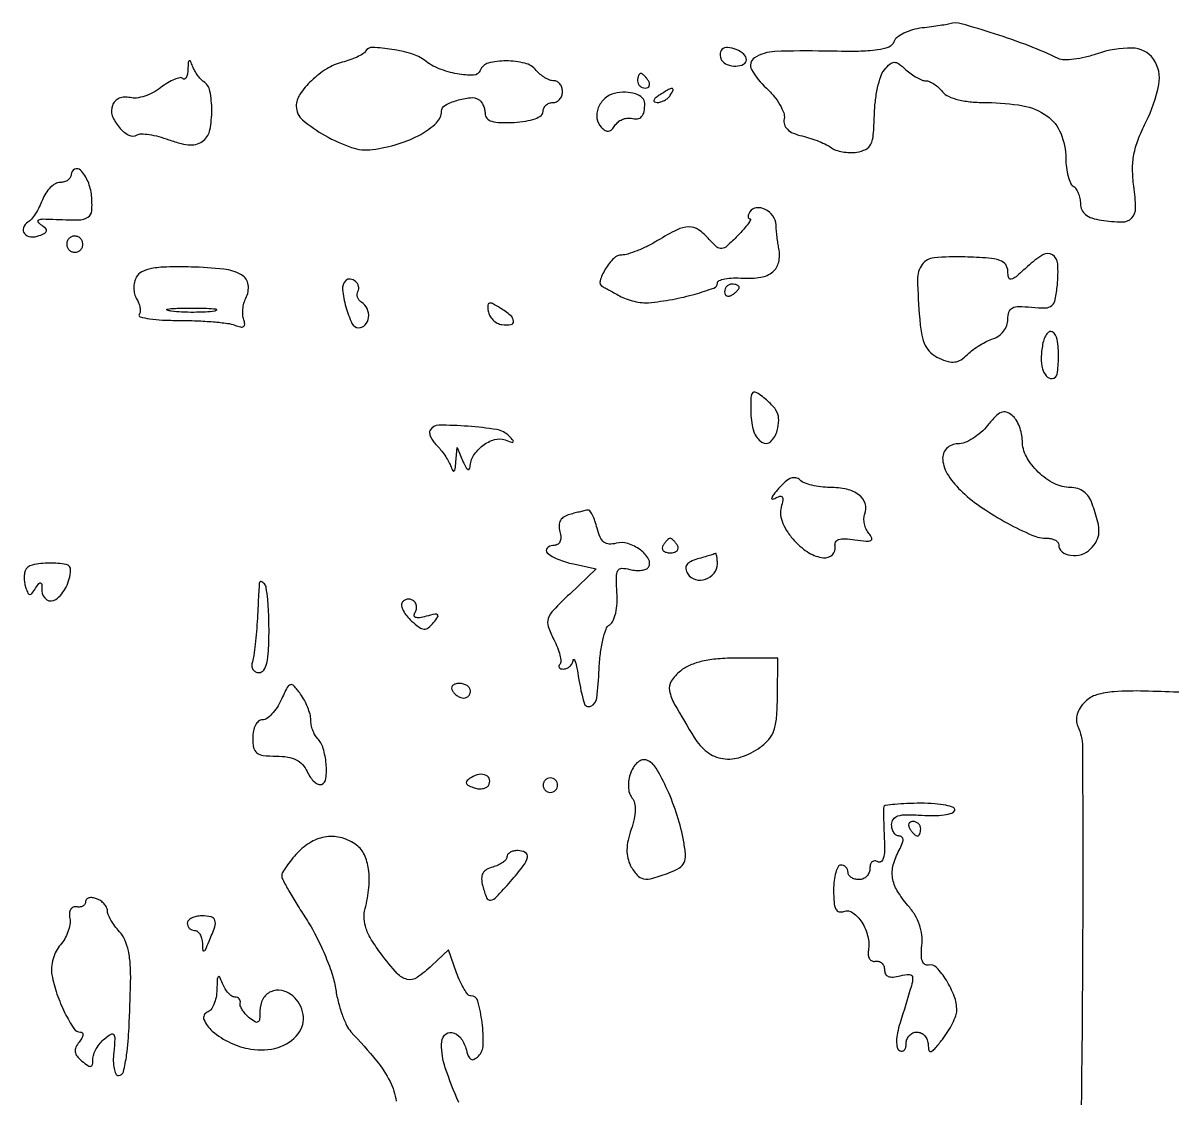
# Model space of a CAD drawing. Extents: x 0 to 5034, y 0 to 2560.
# Drawn here: x 3232.4 to 3390.6, y 1541.9 to 1690 of the extents above; entities that cross this region are included whole.
import ezdxf

# ---------------------------------------------------------------- set-up
doc = ezdxf.new("R2010")
doc.units = 0

msp = doc.modelspace()

# ---------------------------------------------------------------- linework, layer by layer
for points in [[(3356.192661, 1689.272328, 0.038801), (3354.885165, 1689.007032, 0.043927), (3353.68997, 1688.54957, 0.048905), (3352.76591, 1687.981651, 0.139794), (3352.317208, 1687.384247, -0.208212), (3351.596549, 1686.651332, -0.06211), (3350.046052, 1686.240177, -0.032191), (3347.41267, 1686.053451, -0.006665), (3342.766155, 1686.085517, 0.014433), (3335.915607, 1686.026374, 0.133333), (3333.109317, 1685.150286, 0.399713), (3332.711008, 1683.540614, 0.07835), (3334.758655, 1680.978871, -0.036182), (3335.79099, 1679.889172, -0.040569), (3336.612543, 1678.700962, -0.044541), (3337.128915, 1677.589239, -0.134823), (3337.193182, 1676.764599, 0.12006), (3337.231748, 1675.973674, 0.131537), (3337.632085, 1675.319637, 0.093317), (3338.438344, 1674.798451, 0.038269), (3339.683556, 1674.397841, -0.019281), (3340.849484, 1674.070992, -0.017586), (3342.023689, 1673.646305, -0.01791), (3343.045645, 1673.192345, -0.053079), (3343.694958, 1672.785349, 0.084805), (3344.317027, 1672.448128, 0.038621), (3345.216003, 1672.218254, 0.036798), (3346.22471, 1672.117478, 0.041733), (3347.194958, 1672.173236, 0.079561), (3348.428549, 1672.554304, 0.168188), (3349.12316, 1673.257663, 0.091569), (3349.473416, 1674.557273, 0.014164), (3349.613484, 1677.233045, -0.023705), (3349.751115, 1679.158109, -0.024937), (3350.069602, 1681.028774, -0.025598), (3350.505199, 1682.604631, -0.093232), (3351.006866, 1683.508273, -0.034669), (3351.788444, 1684.327254, -0.185519), (3352.353184, 1684.547977, -0.161814), (3352.96658, 1684.348015, -0.024902), (3353.972123, 1683.525228, 0.027935), (3354.694407, 1682.941494, 0.02876), (3355.470497, 1682.448036, 0.030016), (3356.189511, 1682.101751, 0.097511), (3356.706296, 1682, -0.105261), (3357.195981, 1681.895756, -0.039936), (3357.812708, 1681.559375, -0.037348), (3358.446194, 1681.073969, -0.037416), (3359, 1680.5, 0.113258), (3359.837707, 1679.859836, 0.046836), (3361.193639, 1679.3903, 0.037865), (3362.97374, 1679.095602, 0.022096), (3365.136014, 1679, -0.04429), (3370.066662, 1678.562382, -0.110357), (3373.385814, 1677.171295, -0.142377), (3375.296113, 1674.766244, -0.096194), (3375.984687, 1671.309017, 0.028893), (3376.064059, 1670.042131, 0.035054), (3376.289252, 1668.873838, 0.037666), (3376.612852, 1667.946649, 0.152703), (3377, 1667.5, -0.106518), (3377.383367, 1667.131366, -0.051191), (3377.70625, 1666.52669, -0.047487), (3377.925879, 1665.79937, -0.049631), (3378, 1665.054482, 0.108681), (3378.18294, 1664.222783, 0.117792), (3378.695537, 1663.572477, 0.089725), (3379.573485, 1663.104421, 0.041298), (3380.840019, 1662.810172, 0.031341), (3383.745579, 1662.56826, 0.208515), (3385.05868, 1663.109145, 0.200182), (3385.586993, 1664.456129, 0.028722), (3385.349022, 1667.470261, -0.031795), (3385.178732, 1669.810155, -0.048759), (3385.357953, 1671.833178, -0.045561), (3385.939384, 1673.879328, -0.023821), (3387.009674, 1676.30492, 0.066114), (3388.786548, 1681.473098, 0.207634), (3388.036964, 1684.984138, 0.240673), (3385.107798, 1686.504069, 0.084722), (3380.295587, 1685.713882, -0.024909), (3378.688389, 1685.24827, -0.027942), (3377.103113, 1684.96584, -0.028864), (3375.743667, 1684.880452, -0.115547), (3374.936344, 1685.065277, 0.022382), (3370.946498, 1686.801162, 0.014139), (3366.154953, 1688.481786, 0.00878), (3361.579485, 1689.854664, 0.144382), (3360, 1689.834386, -0.0359), (3359.662127, 1689.756041, -0.002379), (3358.675344, 1689.605567, -0.003429), (3357.495908, 1689.43971, -0.002557)], [(3279.548222, 1686.078025, -0.117089), (3279.173053, 1685.703824, -0.026883), (3278.381203, 1685.274069, -0.02636), (3277.391201, 1684.866224, -0.023046), (3276.318698, 1684.543852, 0.078072), (3274.19328, 1683.640896, 0.051407), (3272.090862, 1682.008245, 0.052914), (3270.499271, 1680.126528, 0.150198), (3270, 1678.501978, 0.221539), (3270.880197, 1676.612923, 0.045417), (3273.981564, 1674.454748, 0.046722), (3277.616422, 1672.814896, 0.116375), (3280.5, 1672.529292, 0.041246), (3284.056686, 1673.307587, 0.052452), (3287.146101, 1674.623552, 0.062911), (3289.313077, 1676.213996, 0.205833), (3290, 1677.81194, -0.275604), (3290.474796, 1678.607884, -0.049676), (3292.133556, 1679.301029, -0.049803), (3293.980319, 1679.669663, -0.164221), (3295.173541, 1679.392745, -0.101499), (3295.490236, 1679.094217, -0.051998), (3295.757228, 1678.615451, -0.048631), (3295.938713, 1678.04422, -0.052658), (3296, 1677.463902, 0.191161), (3296.251059, 1676.831229, 0.132143), (3296.91424, 1676.422339, 0.067812), (3298.104866, 1676.237123, 0.018925), (3299.994819, 1676.272919, 0.025288), (3301.627014, 1676.448809, 0.048995), (3302.895384, 1676.78056, 0.068737), (3303.72566, 1677.224483, 0.239), (3303.994819, 1677.75, -0.105707), (3304.09886, 1678.226944, -0.098863), (3304.390145, 1678.632812, -0.095807), (3304.823948, 1678.904897, -0.092551), (3305.333333, 1679, 0.111732), (3305.841974, 1679.115099, 0.100101), (3306.275, 1679.440625, 0.094518), (3306.565493, 1679.927262, 0.087646), (3306.666667, 1680.5, 0.079255), (3306.57527, 1681.072981, 0.090948), (3306.310968, 1681.559375, 0.100771), (3305.917596, 1681.884556, 0.123095), (3305.455778, 1682, -0.092065), (3304.90652, 1682.101999, -0.042713), (3304.25166, 1682.420432, -0.040379), (3303.601039, 1682.883626, -0.044698), (3303.057051, 1683.431258, 0.159302), (3301.488567, 1684.419263, 0.061475), (3298.905351, 1684.739604, 0.063279), (3296.450854, 1684.429174, 0.242649), (3295.336977, 1683.435766, -0.302003), (3294.418365, 1682.783004, -0.052324), (3292.182556, 1682.94727, -0.049904), (3289.66347, 1683.665152, -0.071648), (3287.653082, 1684.817277, 0.094507), (3285.923537, 1685.706717, 0.033067), (3283.183077, 1686.32077, 0.027609), (3280.509487, 1686.586631, 0.271686)], [(3328.624952, 1686.291619, 0.112362), (3328.447014, 1686.008818, 0.077846), (3328.378206, 1685.63587, 0.072274), (3328.425746, 1685.232189, 0.073142), (3328.586203, 1684.86052, 0.166742), (3329.350977, 1684.233457, 0.091719), (3330.556368, 1684.022312, 0.10994), (3331.605693, 1684.266365, 0.288442), (3332, 1684.893011, 0.218838), (3331.648401, 1685.65787, 0.079209), (3330.605117, 1686.298867, 0.079214), (3329.414306, 1686.58367, 0.218914)], [(3255.078947, 1683.583333, -0.032807), (3255.004678, 1682.890298, -0.083916), (3254.836979, 1682.415899, -0.198993), (3254.611431, 1682.236946, -0.272257), (3254.366088, 1682.300578, 0.249782), (3253.965531, 1682.422667, 0.049013), (3253.219857, 1682.198814, 0.04151), (3252.311279, 1681.734356, 0.027753), (3251.3542, 1681.063974, -0.04526), (3250.307532, 1680.38411, -0.042198), (3249.131256, 1679.885049, -0.044993), (3248.005452, 1679.625031, -0.098526), (3247.126017, 1679.677297, 0.074929), (3246.340919, 1679.760989, 0.092333), (3245.624712, 1679.595164, 0.098963), (3245.052815, 1679.196348, 0.099869), (3244.680395, 1678.609507, 0.181982), (3244.671361, 1677.194497, 0.086432), (3245.600155, 1675.594934, 0.095754), (3246.929565, 1674.516894, 0.267095), (3248.086449, 1674.553429, -0.150461), (3248.651933, 1674.700772, -0.027116), (3249.746953, 1674.593108, -0.027094), (3251.059576, 1674.318268, -0.021604), (3252.439995, 1673.885538, 0.02139), (3254.168907, 1673.342751, 0.060328), (3255.420653, 1673.165179, 0.08667), (3256.398125, 1673.315409, 0.092088), (3257.243928, 1673.787479, 0.172911), (3258.111781, 1675.24971, 0.048453), (3258.371412, 1677.935496, 0.048157), (3258.114276, 1680.586321, 0.202398), (3257.240198, 1681.885203, -0.063387), (3256.838844, 1682.227163, -0.02952), (3256.408374, 1682.760028, -0.028665), (3256.016545, 1683.380632, -0.035546), (3255.728891, 1684, 0.016629), (3255.435826, 1684.699036, 0.455791), (3255.266077, 1684.748813, 0.234683), (3255.13582, 1684.531362, 0.009376)], [(3317, 1682, 0.105053), (3317.081062, 1681.618444, 0.099167), (3317.311086, 1681.29375, 0.09642), (3317.654762, 1681.076123, 0.093332), (3318.059017, 1681, 0.108972), (3318.413961, 1681.078288, 0.182303), (3318.6254, 1681.29375, 0.161196), (3318.656512, 1681.6179, 0.082592), (3318.5, 1682, 0.029505), (3318.231006, 1682.382774, 0.035638), (3317.933975, 1682.70625, 0.038439), (3317.65171, 1682.934461, 0.151918), (3317.440983, 1683, 0.210953), (3317.272352, 1682.92554, 0.081139), (3317.129539, 1682.70625, 0.061769), (3317.032345, 1682.382849, 0.042167)], [(3320, 1680, 0.027275), (3319.445888, 1679.597454, 0.147021), (3319.239151, 1679.292684, 0.37991), (3319.327599, 1679.095709, 0.102799), (3319.690983, 1679.015313, 0.074131), (3320.192374, 1679.083483, 0.053889), (3320.713662, 1679.298248, 0.054031), (3321.175433, 1679.618541, 0.075854), (3321.5, 1680, 0.034464), (3321.886554, 1680.734105, 0.541951), (3321.758161, 1680.931144, 0.136158), (3321.281145, 1680.798791, 0.008108)], [(3313.835144, 1680.258513, 0.129575), (3312.492357, 1679.563271, 0.116106), (3311.59966, 1678.26997, 0.125611), (3311.417424, 1676.796595, 0.16614), (3312.008858, 1675.591142, 0.062751), (3312.550365, 1675.170824, 0.167328), (3313.022881, 1675.073496, 0.163995), (3313.46152, 1675.287303, 0.059717), (3313.89812, 1675.835154, -0.080348), (3314.313948, 1676.315116, -0.068083), (3314.882946, 1676.672297, -0.06968), (3315.512816, 1676.857158, -0.093286), (3316.106479, 1676.833582, 0.082044), (3316.979254, 1676.779396, 0.183423), (3317.564384, 1677.072607, 0.142836), (3317.899066, 1677.748632, 0.044015), (3318, 1678.893011, 0.216144), (3317.658486, 1679.646118, 0.100966), (3316.707555, 1680.188148, 0.076144), (3315.342348, 1680.415228, 0.058284)], [(3239, 1669.083333, -0.139486), (3238.882465, 1668.670217, -0.100004), (3238.552104, 1668.318229, -0.085423), (3238.058011, 1668.081195, -0.069329), (3237.475249, 1668, 0.13238), (3236.824604, 1667.824663, 0.062987), (3236.130034, 1667.29416, 0.055893), (3235.49957, 1666.516195, 0.05156), (3235.036932, 1665.597139, -0.02681), (3234.607897, 1664.62843, -0.026274), (3234.075065, 1663.704412, -0.027231), (3233.522127, 1662.946132, -0.083372), (3233.045371, 1662.528041, 0.164901), (3232.419286, 1661.770017, 0.273705), (3232.556008, 1660.977443, 0.195134), (3233.432111, 1660.521083, 0.115816), (3234.615871, 1660.682837, 0.029455), (3235.387059, 1661.032143, 0.240021), (3235.603779, 1661.338634, 0.25284), (3235.477905, 1661.68245, 0.032228), (3234.833846, 1662.182423, -0.104448), (3234.463364, 1662.566812, -0.453859), (3234.543705, 1662.832852, -0.105381), (3235.156946, 1662.967033, -0.013782), (3236.5, 1662.937297, 0.011377), (3240.015089, 1662.842552, 0.138675), (3241.299839, 1663.200051, 0.243867), (3241.845934, 1664.1, 0.041387), (3241.813358, 1666.172988, 0.074491), (3241.322119, 1668.120005, 0.093421), (3240.300307, 1669.672317, 0.320009), (3239.472671, 1669.825419, 0.291427)], [(3332.473008, 1663.956326, 0.04396), (3332.288597, 1663.589399, 0.095601), (3332.230158, 1663.280921, 0.173746), (3332.302254, 1663.081842, 0.223431), (3332.476259, 1663, -0.567392), (3332.56357, 1662.853879, -0.03315), (3332.224678, 1662.313183, -0.02473), (3331.620794, 1661.559649, -0.012232), (3330.785276, 1660.661899, -0.013469), (3329.313418, 1659.235008, -0.155107), (3328.592109, 1658.89966, -0.217811), (3327.929642, 1659.105671, -0.029707), (3326.882705, 1660.161899, 0.060084), (3325.410668, 1661.477101, 0.159177), (3324.075834, 1661.880466, 0.110267), (3322.443452, 1661.477718, 0.021498), (3319.77417, 1660.003738, -0.02039), (3318.397166, 1659.239368, -0.020619), (3316.96752, 1658.59278, -0.020936), (3315.680175, 1658.135018, -0.074526), (3314.817388, 1658.003738, 0.201678), (3313.728062, 1657.542872, 0.055503), (3312.560064, 1656.043034, 0.061215), (3311.833593, 1654.452618, 0.366176), (3312.158694, 1653.674639, -0.006357), (3312.38202, 1653.556762, -0.000455), (3312.997336, 1653.221182, -0.00064), (3313.730289, 1652.819359, -0.000483), (3314.534365, 1652.376193, 0.04024), (3315.45705, 1651.959426, 0.028415), (3316.54854, 1651.637267, 0.028823), (3317.634561, 1651.447978, 0.052421), (3318.534365, 1651.438812, 0.021806), (3321.825563, 1651.896455, 0.024121), (3324.95366, 1652.628884, 0.017854), (3327.52492, 1653.463714, 0.31514), (3328, 1654.142616, -0.306393), (3328.229945, 1654.482635, -0.048258), (3329.046361, 1654.721922, -0.039693), (3330.196813, 1654.848198, -0.024311), (3331.562081, 1654.822758, 0.057273), (3333.982793, 1654.937042, 0.133242), (3335.62286, 1655.682317, 0.16646), (3336.443365, 1657.022232, 0.103435), (3336.468357, 1658.88402, -0.011491), (3336.34194, 1659.621654, -0.006773), (3336.223177, 1660.507941, -0.006773), (3336.128484, 1661.396961, -0.011509), (3336.076511, 1662.143011, 0.146372), (3335.642571, 1663.380697, 0.11974), (3334.569583, 1664.292853, 0.145223), (3333.351248, 1664.511763, 0.230606)], [(3238.552786, 1660.08541, 0.099038), (3238.401684, 1659.679226, 0.097945), (3238.417584, 1659.244476, 0.097945), (3238.597789, 1658.848514, 0.099038), (3238.91459, 1658.552786, 0.099038), (3239.320774, 1658.401684, 0.097945), (3239.755524, 1658.417584, 0.097945), (3240.151486, 1658.597789, 0.099038), (3240.447214, 1658.91459, 0.099038), (3240.598316, 1659.320774, 0.097945), (3240.582416, 1659.755524, 0.097945), (3240.402211, 1660.151486, 0.099038), (3240.08541, 1660.447214, 0.099038), (3239.679226, 1660.598316, 0.097945), (3239.244476, 1660.582416, 0.097945), (3238.848514, 1660.402211, 0.099038)], [(3370.71914, 1656.440391, -0.008011), (3369.13022, 1655.013715, -0.116913), (3368.467182, 1654.666117, -0.410663), (3368.115235, 1654.87197, -0.065651), (3368, 1655.745819, 0.155478), (3367.70058, 1656.685446, 0.158868), (3366.914989, 1657.268795, 0.064374), (3365.32181, 1657.583547, 0.009693), (3362.063109, 1657.737128, 0.027295), (3357.842817, 1657.623716, 0.21885), (3356.190978, 1656.694645, 0.164677), (3355.560872, 1654.66572, 0.014245), (3355.856249, 1649.180151, 0.024037), (3356.144767, 1646.979244, 0.071336), (3356.623721, 1645.538023, 0.096962), (3357.388409, 1644.545771, 0.073471), (3358.545048, 1643.797521, 0.038733), (3359.779669, 1643.346712, 0.100659), (3360.719214, 1643.278921, 0.111172), (3361.5536, 1643.583543, 0.053529), (3362.444718, 1644.301861, -0.035403), (3363.189755, 1644.948254, -0.022619), (3364.137259, 1645.594554, -0.022712), (3365.128583, 1646.146421, -0.038825), (3366.00592, 1646.501879, 0.082195), (3366.778649, 1646.895714, 0.072295), (3367.422933, 1647.532711, 0.073258), (3367.852342, 1648.317823, 0.088791), (3368, 1649.142754, -0.075112), (3368.15354, 1650.159065, -0.200937), (3368.614127, 1650.709819, -0.123096), (3369.512335, 1650.922753, -0.021901), (3371.25, 1650.825366, 0.025407), (3373.189281, 1650.730309, 0.178119), (3374.062501, 1651.053386, 0.170822), (3374.537957, 1651.873272, 0.022961), (3374.822842, 1653.877158, 0.038702), (3374.875103, 1656.789702, 0.242876), (3374.139064, 1658.028959, 0.285024), (3372.814039, 1658.032932, 0.048875)], [(3247.970462, 1654.946118, 0.071325), (3247.716714, 1654.248023, 0.054434), (3247.637502, 1653.437917, 0.055214), (3247.734552, 1652.643779, 0.080587), (3248.003792, 1651.993864, -0.046993), (3248.297863, 1651.399809, -0.049614), (3248.469334, 1650.771926, -0.055027), (3248.502025, 1650.204052, -0.125943), (3248.375, 1649.797746, 0.508228), (3248.502025, 1649.485927, 0.024777), (3249.782606, 1649.234338, 0.02355), (3251.600649, 1649.056776, 0.012567), (3253.859196, 1649, -0.010018), (3256.27358, 1648.95162, -0.011351), (3258.585346, 1648.806316, -0.010621), (3260.538327, 1648.597113, -0.059684), (3261.554662, 1648.34065, 0.033941), (3262.335432, 1648.100369, 0.198295), (3262.750951, 1648.167774, 0.285079), (3262.906428, 1648.479199, 0.062424), (3262.771577, 1649.09065, -0.06951), (3262.637233, 1649.743469, -0.040767), (3262.651078, 1650.542456, -0.03994), (3262.797888, 1651.355449, -0.053666), (3263.065352, 1652.053882, 0.153519), (3263.382223, 1653.918948, 0.233115), (3262.478591, 1655.255735, 0.102371), (3260.018417, 1656.055472, 0.022095), (3255.528235, 1656.352639, 0.010661), (3252.144968, 1656.354604, 0.040837), (3250.050832, 1656.139476, 0.071774), (3248.731176, 1655.691438, 0.153475)], [(3276.811838, 1654.478504, 0.226412), (3276.381553, 1653.262424, 0.041527), (3276.839933, 1650.856154, 0.041218), (3277.673042, 1648.599341, 0.291557), (3278.613499, 1648, 0.212216), (3279.515303, 1648.400804, 0.158627), (3279.963972, 1649.406285, 0.133777), (3279.766849, 1650.620829, 0.148668), (3278.983688, 1651.510081, -0.08344), (3278.635866, 1651.815187, -0.092847), (3278.422376, 1652.206842, -0.100558), (3278.374953, 1652.623007, -0.117181), (3278.5, 1653, 0.211986), (3278.594761, 1653.693571, 0.143347), (3278.159879, 1654.376918, 0.150894), (3277.443421, 1654.696662, 0.230357)], [(3329, 1652.940983, 0.108972), (3329.078288, 1652.586039, 0.182303), (3329.29375, 1652.3746, 0.161196), (3329.6179, 1652.343488, 0.082592), (3330, 1652.5, 0.029505), (3330.382774, 1652.768994, 0.035638), (3330.70625, 1653.066025, 0.038439), (3330.934461, 1653.34829, 0.151918), (3331, 1653.559017, 0.210953), (3330.92554, 1653.727648, 0.081139), (3330.70625, 1653.870461, 0.061769), (3330.382849, 1653.967655, 0.042167), (3330, 1654, 0.105053), (3329.618444, 1653.918938, 0.099167), (3329.29375, 1653.688914, 0.09642), (3329.076123, 1653.345238, 0.093332)], [(3258.767909, 1650.285474, -0.024559), (3257.487453, 1650.154945, -0.012695), (3255.878422, 1650.111345, -0.01259), (3254.218327, 1650.150328, -0.018638), (3252.767909, 1650.275269, -0.069146), (3252.205163, 1650.425738, -0.756877), (3252.222448, 1650.564056, -0.031761), (3253.352754, 1650.662864, -0.005499), (3255.5, 1650.690131, -0.005888), (3257.655786, 1650.668409, -0.025342), (3258.934948, 1650.575472, -0.556092), (3259.000181, 1650.434198, -0.212532)], [(3296.429172, 1650.281622, 0.091), (3296.644939, 1649.645949, 0.072211), (3297.086257, 1649.068906, 0.07152), (3297.678333, 1648.636375, 0.08581), (3298.333129, 1648.421612, 0.072188), (3299.563467, 1648.41964, 0.40278), (3299.931892, 1648.891934, 0.195877), (3299.507313, 1649.687587, 0.03389), (3298.096043, 1650.707947, 0.015919), (3297.050414, 1651.315571, 0.188427), (3296.593136, 1651.37168, 0.337719), (3296.376808, 1651.098072, 0.040862)], [(3372.793597, 1645.700603, 0.039909), (3372.589431, 1643.836788, 0.074416), (3372.769706, 1642.33194, 0.113092), (3373.292317, 1641.359219, 0.216426), (3374.083333, 1641, 0.368543), (3374.788227, 1641.601228, 0.038415), (3374.979765, 1643.942849, 0.038119), (3374.805522, 1646.379877, 0.220903), (3374.114349, 1647.429328, 0.250965), (3373.74276, 1647.452322, 0.122716), (3373.361047, 1647.147302, 0.075391), (3373.024276, 1646.53363, 0.040654)], [(3332.604122, 1636.166031, 0.069911), (3333.027772, 1633.667909, 0.175588), (3334.136924, 1632.224583, 0.342143), (3335.350114, 1632.335741, 0.142027), (3336.248138, 1633.840878, 0.058341), (3336.444963, 1635.245432, 0.115178), (3336.215112, 1636.341726, 0.091264), (3335.473803, 1637.384428, 0.027496), (3334, 1638.666031, 0.071757), (3333.219418, 1639.110387, 0.375207), (3332.79053, 1638.956905, 0.124612), (3332.588793, 1638.202461, 0.010434)], [(3365.208266, 1634.537638, -0.045868), (3364.288801, 1633.566724, -0.041761), (3363.179855, 1632.745431, -0.0443), (3362.056613, 1632.181282, -0.094506), (3361.10608, 1632, 0.200696), (3359.56464, 1631.355312, 0.222323), (3359.027722, 1629.842321, 0.122549), (3359.80753, 1627.640659, 0.05953), (3361.75, 1625.34942, 0.038394), (3364.480401, 1623.177689, 0.024587), (3367.944846, 1621.072594, 0.022926), (3371.314467, 1619.440717, 0.101637), (3373.460162, 1619, -0.056052), (3374.049172, 1618.933761, -0.075534), (3374.547673, 1618.737678, -0.094812), (3374.881945, 1618.447679, -0.168349), (3375, 1618.106989, 0.229005), (3375.460178, 1617.154946, 0.135554), (3376.646027, 1616.652405, 0.108504), (3378.146349, 1616.779922, 0.121707), (3379.38476, 1617.527617, 0.06872), (3380.230884, 1618.644868, 0.118783), (3380.545126, 1619.760789, 0.075107), (3380.378919, 1621.239892, 0.01561), (3379.621524, 1623.75, 0.066489), (3379.152319, 1624.704094, 0.08458), (3378.478463, 1625.415081, 0.086823), (3377.622341, 1625.850213, 0.074392), (3376.621174, 1626, -0.119231), (3374.389381, 1626.539872, -0.073889), (3372.187043, 1628.119441, -0.074489), (3370.55651, 1630.253688, -0.126592), (3370, 1632.41651, 0.052486), (3369.896787, 1633.397035, 0.042612), (3369.589392, 1634.408921, 0.044201), (3369.137862, 1635.30126, 0.080494), (3368.602186, 1635.915193, 0.095778), (3367.809374, 1636.350113, 0.175868), (3367.082641, 1636.322922, 0.106191), (3366.287111, 1635.781979, 0.023887)], [(3288.430443, 1633.887454, 0.179087), (3288.35475, 1633.512425, 0.06356), (3288.509575, 1632.97845, 0.053072), (3288.847091, 1632.382353, 0.041061), (3289.330094, 1631.812763, -0.027659), (3289.889007, 1631.188339, -0.019078), (3290.45335, 1630.425021, -0.019286), (3290.941137, 1629.646848, -0.036844), (3291.260338, 1628.982143, 0.024286), (3291.552497, 1628.332463, 0.457408), (3291.744581, 1628.285123, 0.211535), (3291.897583, 1628.541812, 0.011529), (3291.991338, 1629.5), (3292.140571, 1631.5), (3293, 1629.5, 0.023487), (3293.3374, 1628.806536, 0.110576), (3293.627618, 1628.47567, 0.423453), (3293.824248, 1628.509549, 0.137331), (3293.929715, 1628.821429, -0.129089), (3294.431235, 1630.387636, -0.0877), (3295.702254, 1631.775153, -0.091899), (3297.30977, 1632.593651, -0.164304), (3298.775699, 1632.537882, 0.00928), (3299.675421, 1632.21438, 0.293177), (3299.893396, 1632.268594, 0.39091), (3299.895586, 1632.461216, 0.01191), (3299.298801, 1633.091953, 0.158445), (3297.611675, 1633.959497, 0.021907), (3293.644505, 1634.425264, 0.018725), (3289.647874, 1634.567676, 0.259445)], [(3336.426371, 1625.851734, 0.014736), (3335.762851, 1625.048977, 0.074779), (3335.479332, 1624.54445, 0.519314), (3335.578535, 1624.39796, 0.138236), (3335.907524, 1624.484478, -0.047484), (3336.576658, 1624.797037, -0.334805), (3336.898451, 1624.696063, -0.199981), (3336.996274, 1624.270295, -0.021718), (3336.779459, 1623.264652, 0.095399), (3336.710421, 1622.21305, 0.066323), (3337.013916, 1621.058796, 0.055018), (3337.685005, 1619.828895, 0.034577), (3338.713961, 1618.552678, 0.068862), (3340.614138, 1616.998335, 0.1092), (3342.59492, 1616.318593, 0.222847), (3343.8503, 1616.742274, 0.261873), (3344.210221, 1617.928728, -0.177799), (3344.284924, 1618.481987, -0.196623), (3344.697297, 1618.826773, -0.090738), (3345.546223, 1618.935255, -0.022966), (3346.935975, 1618.796089, 0.012024), (3348.503034, 1618.604461, 0.130902), (3349.125139, 1618.706574, 0.410912), (3349.251656, 1619.034684, 0.070364), (3348.863878, 1619.664016, -0.068045), (3348.487519, 1620.26855, -0.054736), (3348.252523, 1620.998138, -0.056284), (3348.186054, 1621.736424, -0.086149), (3348.309979, 1622.36541, 0.169277), (3348.353609, 1623.770863, 0.156089), (3347.519107, 1624.954691, 0.106681), (3345.825264, 1625.740851, 0.055553), (3343.5, 1626, -0.029868), (3342.238169, 1626.075443, -0.03098), (3341.009934, 1626.300691, -0.032592), (3339.979062, 1626.629179, -0.103305), (3339.376371, 1627.023629, 0.152078), (3338.799145, 1627.326753, 0.140883), (3338.132266, 1627.261047, 0.086919), (3337.350048, 1626.779808, 0.031426)], [(3307.657216, 1622.292806, 0.074195), (3306.88034, 1621.963902, 0.127933), (3306.395693, 1621.461797, 0.124602), (3306.209618, 1620.776949, 0.068394), (3306.313596, 1619.908807, -0.05338), (3306.437036, 1619.087162, -0.128463), (3306.307946, 1618.490488, -0.168028), (3305.936177, 1618.130531, -0.109513), (3305.347363, 1618, 0.212753), (3304.543798, 1617.641868, 0.414135), (3304.577607, 1617.00428, 0.090008), (3306.01532, 1616.116823, 0.039341), (3308.167496, 1615.463212), (3311.312057, 1614.77255), (3307.660657, 1611.327664, 0.011553), (3305.422463, 1609.116115, 0.108139), (3304.715231, 1607.969907, 0.167382), (3304.708825, 1606.84808, 0.037836), (3305.464746, 1605.068173, -0.024977), (3305.976454, 1603.944443, -0.035279), (3306.308567, 1602.896241, -0.038153), (3306.446133, 1602.044003, -0.220777), (3306.293451, 1601.626784, 0.122756), (3306.150471, 1601.388857, 0.257438), (3306.193493, 1601.184118, 0.162428), (3306.428821, 1601.043789, 0.053967), (3306.833333, 1601, 0.103049), (3307.289517, 1601.095027, 0.088169), (3307.698976, 1601.367188, 0.085494), (3307.999403, 1601.772624, 0.088757), (3308.141905, 1602.25, -0.630148), (3308.26135, 1602.291337, -0.123504), (3308.420754, 1602.021522, -0.024041), (3308.647998, 1601.09204, -0.008083), (3308.891905, 1599.716882, 0.027458), (3309.629685, 1596.326643, 0.453777), (3310.553093, 1595.881001, 0.268043), (3311.396612, 1597.002944, 0.020565), (3311.709443, 1600.915917, -0.020237), (3311.880605, 1603.074705, -0.027982), (3312.219861, 1604.987479, -0.028504), (3312.663139, 1606.481222, -0.169535), (3313.168011, 1607.103836, 0.152313), (3313.64708, 1607.655683, 0.048027), (3313.991121, 1608.705675, 0.041495), (3314.178102, 1610.054819, 0.030514), (3314.168685, 1611.56498, -0.013446), (3314.082886, 1613.690007, -0.133155), (3314.303022, 1614.547514, -0.271412), (3314.853478, 1614.866127, -0.062687), (3315.959121, 1614.720941, 0.04129), (3316.776991, 1614.577815, 0.051267), (3317.548953, 1614.586873, 0.060081), (3318.167372, 1614.734411, 0.167287), (3318.508195, 1615.01326, 0.279195), (3318.518447, 1616.145972, 0.099767), (3317.390355, 1617.39555, 0.083962), (3315.671798, 1618.268608, 0.140486), (3314.062939, 1618.306208, -0.074107), (3313.080466, 1618.199851, -0.1593), (3312.374594, 1618.462368, -0.125521), (3311.853483, 1619.149193, -0.038374), (3311.43694, 1620.395227, 0.022826), (3311.139919, 1621.384969, 0.035691), (3310.786757, 1622.200773, 0.039833), (3310.430339, 1622.769876, 0.284991), (3310.141592, 1622.883999, 0.011391), (3309.782273, 1622.810543, 0.002296), (3309.14715, 1622.662485, 0.002423), (3308.409776, 1622.483236, 0.002264)], [(3320.5, 1618, 0.146489), (3320.397987, 1617.620597, 0.191582), (3320.538811, 1617.29375, 0.134005), (3320.925364, 1617.072951, 0.063222), (3321.5, 1617, 0.063222), (3322.074636, 1617.072951, 0.134005), (3322.461189, 1617.29375, 0.191582), (3322.602013, 1617.620597, 0.146489), (3322.5, 1618, 0.025622), (3322.235369, 1618.382847, 0.032351), (3321.951311, 1618.70625, 0.033983), (3321.686704, 1618.937141, 0.163822), (3321.5, 1619, 0.163822), (3321.313296, 1618.937141, 0.033983), (3321.048689, 1618.70625, 0.032351), (3320.764631, 1618.382847, 0.025622)], [(3325.279982, 1616.15032, 0.039522), (3324.289206, 1615.772896, 0.136913), (3323.776015, 1615.327218, 0.19447), (3323.665731, 1614.781524, 0.09332), (3323.929057, 1614.104283, 0.186376), (3324.966108, 1613.323512, 0.151184), (3326.367767, 1613.356148, 0.144572), (3327.55044, 1614.183672, 0.169885), (3328, 1615.468615, 0.01539), (3327.982134, 1616.048946, 0.027837), (3327.926562, 1616.520875, 0.030336), (3327.847464, 1616.853407, 0.439401), (3327.75, 1616.90032, -0.020333), (3327.572615, 1616.837823, -0.000822), (3326.921307, 1616.638889, -0.001439), (3326.148662, 1616.406709, -0.001019)], [(3232.660945, 1614.5, 0.066356), (3232.554122, 1614.019206, 0.032895), (3232.541387, 1613.393324, 0.031943), (3232.613934, 1612.73214, 0.040353), (3232.768358, 1612.136847, 0.028394), (3233.058153, 1611.434346, 0.288305), (3233.313607, 1611.273695, 0.235303), (3233.610572, 1611.42164, 0.020421), (3234.105738, 1612.136847, -0.019656), (3234.560445, 1612.795767, -0.3487), (3234.794172, 1612.857048, -0.278496), (3234.949918, 1612.635609, -0.015246), (3234.984687, 1611.75, 0.250195), (3235.640695, 1610.546538, 0.311556), (3236.88339, 1610.574691, 0.123257), (3238.313785, 1612.276987, 0.097837), (3238.929715, 1614.606481, 0.379791), (3238.315353, 1615.394015, 0.049881), (3236.017373, 1615.584481, 0.04663), (3233.609912, 1615.318156, 0.259682)], [(3264.936185, 1612.916667, 0.022581), (3264.903806, 1612.614711, 0.000626), (3264.824312, 1611.300521, 0.001286), (3264.736723, 1609.754463, 0.000882), (3264.644956, 1608, -0.007645), (3264.524212, 1606.167184, -0.008199), (3264.349581, 1604.38125, -0.007841), (3264.150543, 1602.853486, -0.037913), (3263.958771, 1602, 0.0867), (3263.887283, 1601.425716, 0.125456), (3264.037068, 1600.939314, 0.139073), (3264.385692, 1600.617077, 0.117971), (3264.875, 1600.5, 0.248149), (3265.515167, 1600.838562, 0.091443), (3265.940647, 1601.80303, 0.04624), (3266.182956, 1603.51406, 0.012067), (3266.25, 1606.291667, 0.010038), (3266.204539, 1608.555888, 0.014237), (3266.066406, 1610.565625, 0.010237), (3265.871936, 1612.212074, 0.163266), (3265.625, 1612.708333, 0.03708), (3265.380475, 1612.919051, 0.086072), (3265.164848, 1613.027344, 0.177005), (3265.015139, 1613.01885, 0.258477)], [(3284.59268, 1610.149959, 0.193933), (3284.51403, 1609.69305, 0.064153), (3284.745863, 1609.039282, 0.052645), (3285.218642, 1608.308292, 0.039005), (3285.880199, 1607.608418, 0.023946), (3286.940079, 1606.737787, 0.143452), (3287.602693, 1606.492276, 0.190786), (3288.19015, 1606.678619, 0.048505), (3288.913768, 1607.396097, 0.020806), (3289.510148, 1608.178779, 0.385566), (3289.474028, 1608.462806, 0.233801), (3289.119098, 1608.553038, 0.011344), (3287.900779, 1608.263802, -0.024167), (3286.956225, 1608.064991, -0.120204), (3286.419719, 1608.108074, -0.324529), (3286.240735, 1608.356783, -0.138312), (3286.35994, 1608.773378, 0.085731), (3286.545019, 1609.233374, 0.093786), (3286.556779, 1609.714043, 0.100336), (3286.395075, 1610.140323, 0.114154), (3286.08541, 1610.447214, 0.092059), (3285.682315, 1610.603547, 0.096028), (3285.256195, 1610.601377, 0.099404), (3284.873361, 1610.441894, 0.106486)], [(3322.905859, 1600.720583, 0.078197), (3321.646155, 1599.326034, 0.19848), (3321.397611, 1598.010244, 0.079001), (3322.113673, 1596.12418, 0.006405), (3324.814281, 1591.55, 0.092916), (3326.58295, 1589.579375, 0.127941), (3328.765027, 1588.657951, 0.117979), (3331.254963, 1588.88219, 0.071704), (3333.906303, 1590.221818, 0.065241), (3335.092091, 1591.3074, 0.093221), (3335.790843, 1592.547023, 0.063319), (3336.147427, 1594.297908, 0.016512), (3336.266537, 1597.171818), (3336.3113, 1602.5), (3330.708621, 1602.5, 0.01951), (3328.049745, 1602.396213, 0.036563), (3325.923543, 1602.072429, 0.045501), (3324.231509, 1601.520791, 0.068604)], [(3267.927402, 1596.740009, -0.037617), (3267.350855, 1595.691448, -0.044764), (3266.652223, 1594.804878, -0.050561), (3265.941044, 1594.190002, -0.154171), (3265.339485, 1594, 0.174274), (3264.81707, 1593.81221, 0.097497), (3264.383948, 1593.283403, 0.074201), (3264.096074, 1592.479174, 0.048941), (3264, 1591.5, 0.049206), (3264.132792, 1590.15393, 0.182058), (3264.576287, 1589.441549, 0.139363), (3265.46486, 1589.089888, 0.024981), (3267.262872, 1589, -0.037545), (3268.83867, 1588.881507, -0.079093), (3270.004531, 1588.510664, -0.094489), (3270.8657, 1587.850217, -0.073968), (3271.512872, 1586.863433, 0.042361), (3271.96225, 1586.073956, 0.060048), (3272.495933, 1585.468036, 0.076952), (3273.028009, 1585.123114, 0.202611), (3273.473283, 1585.113433, 0.277822), (3274.096332, 1585.931742, 0.049242), (3274.117173, 1587.941875, 0.049639), (3273.713205, 1590.074171, 0.120491), (3272.913989, 1591.45, -0.068039), (3272.563641, 1591.930295, -0.037839), (3272.268484, 1592.593543, -0.03695), (3272.067181, 1593.32319, -0.048871), (3272, 1594.00887, 0.065569), (3271.900735, 1594.762561, 0.029421), (3271.585201, 1595.712407, 0.028502), (3271.12844, 1596.691406, 0.034475), (3270.587917, 1597.54888, 0.020393), (3269.67393, 1598.697447, 0.296511), (3269.198436, 1598.834876, 0.204385), (3268.756769, 1598.464099, 0.010422)], [(3291.5, 1598, 0.06081), (3291.806203, 1597.617485, 0.051032), (3292.2129, 1597.29375, 0.053229), (3292.653442, 1597.073302, 0.089642), (3293.059017, 1597, 0.105429), (3293.418051, 1597.076556, 0.099231), (3293.723586, 1597.29375, 0.096318), (3293.928382, 1597.618268, 0.092995), (3294, 1598, 0.153634), (3293.879982, 1598.381379, 0.097988), (3293.542039, 1598.70625, 0.080552), (3293.037096, 1598.925455, 0.062283), (3292.440983, 1599, 0.066118), (3291.889346, 1598.926733, 0.138808), (3291.521475, 1598.70625, 0.191142), (3291.392057, 1598.379648, 0.139169)], [(3316.07678, 1586.733345, 0.046607), (3315.804796, 1585.747266, 0.054405), (3315.739512, 1584.778447, 0.060803), (3315.880223, 1583.922181, 0.098744), (3316.220273, 1583.27089, -0.110003), (3316.582391, 1582.53799, -0.065647), (3316.688348, 1581.566883, -0.050934), (3316.537972, 1580.362425, -0.027367), (3316.12273, 1578.92222, 0.030283), (3315.696957, 1577.412495, 0.050144), (3315.546328, 1576.098433, 0.058695), (3315.666403, 1574.940515, 0.067806), (3316.052807, 1573.90133, 0.056568), (3316.93403, 1572.625366, 0.171942), (3317.839107, 1572.115753, 0.115209), (3319.100065, 1572.187889, 0.019195), (3321.416267, 1572.968165, 0.043276), (3322.775354, 1573.624375, 0.152045), (3323.41759, 1574.338134, 0.126783), (3323.604229, 1575.37142, 0.026286), (3323.370149, 1577.218165, 0.032699), (3322.477336, 1580.804084, 0.028966), (3321.095373, 1584.395762, 0.026365), (3319.556256, 1587.367055, 0.170044), (3318.286768, 1588.443451, 0.150171), (3317.683182, 1588.484736, 0.107598), (3317.06851, 1588.192205, 0.083845), (3316.510304, 1587.58689, 0.053891)], [(3294.118408, 1586.07318, 0.03936), (3293.533274, 1585.644526, 0.268353), (3293.419978, 1585.319611, 0.227867), (3293.64177, 1585.0198, 0.029854), (3294.384129, 1584.682837, 0.058511), (3295.018371, 1584.521214, 0.067768), (3295.641177, 1584.522896, 0.078711), (3296.158376, 1584.680128, 0.142196), (3296.484287, 1584.974576, 0.191013), (3296.62606, 1585.771326, 0.23802), (3296.165803, 1586.353794, 0.152732), (3295.196475, 1586.482104, 0.095806)], [(3304, 1585, 0.099038), (3304.076342, 1584.618362, 0.097945), (3304.29375, 1584.29375, 0.097945), (3304.618362, 1584.076342, 0.099038), (3305, 1584, 0.099038), (3305.381638, 1584.076342, 0.097945), (3305.70625, 1584.29375, 0.097945), (3305.923658, 1584.618362, 0.099038), (3306, 1585, 0.099038), (3305.923658, 1585.381638, 0.097945), (3305.70625, 1585.70625, 0.097945), (3305.381638, 1585.923658, 0.099038), (3305, 1586, 0.099038), (3304.618362, 1585.923658, 0.097945), (3304.29375, 1585.70625, 0.097945), (3304.076342, 1585.381638, 0.099038)], [(3350.906204, 1582, 0.051489), (3350.873424, 1581.654105, 0.002566), (3350.888871, 1580.512635, 0.004111), (3350.925399, 1579.154302, 0.002959), (3350.987609, 1577.638759, -0.017402), (3351.007918, 1575.966334, -0.063372), (3350.850337, 1574.918236, -0.171182), (3350.528002, 1574.461808, -0.301249), (3350.084501, 1574.447776, 0.122367), (3349.669568, 1574.580714, 0.19052), (3349.316427, 1574.467594, 0.150544), (3349.079534, 1574.110265, 0.071769), (3349, 1573.559017, -0.095165), (3348.885705, 1572.963945, -0.09695), (3348.559375, 1572.457961, -0.098802), (3348.072373, 1572.119235, -0.103052), (3347.5, 1572, -0.064853), (3346.926543, 1572.074694, -0.082425), (3346.440625, 1572.29375, -0.098894), (3346.115568, 1572.618646, -0.148195), (3346, 1573, 0.099038), (3345.923658, 1573.381638, 0.097945), (3345.70625, 1573.70625, 0.097945), (3345.381638, 1573.923658, 0.099038), (3345, 1574, 0.276402), (3344.614398, 1573.769205, 0.052907), (3344.29375, 1572.981094, 0.042931), (3344.072553, 1571.860454, 0.027274), (3344, 1570.531385, 0.019437), (3344.065033, 1568.859085, 0.094146), (3344.313219, 1567.946282, 0.21745), (3344.764603, 1567.574233, 0.15818), (3345.423308, 1567.608944, -0.253967), (3346.659404, 1567.44607, -0.095849), (3347.889164, 1566.129327, -0.079551), (3348.716841, 1564.17916, -0.102499), (3348.791239, 1562.238686, 0.067407), (3348.770786, 1561.586608, 0.117768), (3348.948942, 1561.079278, 0.154572), (3349.29459, 1560.792889, 0.146687), (3349.75, 1560.75, -0.113789), (3350.22639, 1560.736082, -0.123294), (3350.632812, 1560.513438, -0.115474), (3350.904616, 1560.111291, -0.091359), (3351, 1559.59362, 0.123786), (3351.144542, 1559.01873, 0.178384), (3351.533284, 1558.674251, 0.117162), (3352.197048, 1558.581534, 0.040348), (3353.157931, 1558.751551, -0.059666), (3354.475485, 1558.93264, -0.419468), (3354.891321, 1558.523767, -0.073541), (3354.717674, 1557.353653, -0.001894), (3353.154624, 1552.263485, 0.024754), (3352.801948, 1550.894997, 0.045401), (3352.673375, 1549.751702, 0.059773), (3352.757224, 1548.900185, 0.202622), (3353.073673, 1548.454468, 0.154641), (3353.424891, 1548.366012, 0.191471), (3353.727891, 1548.5081, 0.128939), (3353.932705, 1548.885264, 0.060327), (3354, 1549.440983, -0.095165), (3354.114295, 1550.036055, -0.09695), (3354.440625, 1550.542039, -0.098802), (3354.927627, 1550.880765, -0.103052), (3355.5, 1551, -0.115458), (3356.073915, 1550.865684, -0.099097), (3356.565907, 1550.485938, -0.092097), (3356.900187, 1549.918318, -0.08416), (3357.022236, 1549.25, 0.06239), (3357.127997, 1548.484694, 0.443971), (3357.423563, 1548.333366, 0.126784), (3357.93707, 1548.695857, 0.010023), (3359, 1550, 0.025947), (3359.748996, 1551.067284, 0.025959), (3360.383293, 1552.20625, 0.02686), (3360.829854, 1553.255096, 0.086166), (3360.963022, 1554, 0.091151), (3360.614687, 1555.949616, 0.049545), (3359.536095, 1558.13975, 0.049556), (3358.195026, 1559.883303, 0.264435), (3357.090149, 1560.223968, -0.20303), (3356.579567, 1560.318281, -0.164677), (3356.23473, 1560.761592, -0.083252), (3356.088763, 1561.619363, -0.026743), (3356.154868, 1562.913438, 0.054549), (3356.148355, 1564.367498, 0.055258), (3355.826939, 1565.779133, 0.052788), (3355.18624, 1567.14092, 0.042642), (3354.232965, 1568.447076, -0.043302), (3352.7694, 1570.457985, -0.096967), (3352.125516, 1572.22592, -0.105178), (3352.221446, 1574.012415, -0.057103), (3353.035184, 1576.065741, 0.024465), (3353.454179, 1576.950055, 0.098707), (3353.570368, 1577.532871, 0.223915), (3353.414339, 1577.863812, 0.174147), (3353.035184, 1578, -0.150316), (3352.640404, 1578.121427, -0.098559), (3352.304085, 1578.463088, -0.081694), (3352.077261, 1578.97374, -0.063832), (3352, 1579.576469, -0.157646), (3352.23955, 1580.317358, -0.163679), (3352.864278, 1580.764186, -0.076377), (3354.056077, 1580.936928, -0.015891), (3356.175008, 1580.851493, 0.022495), (3357.798222, 1580.8075, 0.03307), (3359.219807, 1580.927198, 0.034811), (3360.301819, 1581.168827, 0.244649), (3360.677506, 1581.532517, 0.396801), (3360.497822, 1581.920473, 0.043985), (3359.473193, 1582.230313, 0.034193), (3357.941012, 1582.442132, 0.017631), (3356.005594, 1582.507494, 0.009369), (3354.081888, 1582.468561, 0.015056), (3352.445395, 1582.355326, 0.00885), (3351.11867, 1582.19953, 0.320005)], [(3354.5, 1579, 0.029505), (3354.768994, 1578.617226, 0.035638), (3355.066025, 1578.29375, 0.038439), (3355.34829, 1578.065539, 0.151918), (3355.559017, 1578, 0.210953), (3355.727648, 1578.07446, 0.081139), (3355.870461, 1578.29375, 0.061769), (3355.967655, 1578.617151, 0.042167), (3356, 1579, 0.105053), (3355.918938, 1579.381556, 0.099167), (3355.688914, 1579.70625, 0.09642), (3355.345238, 1579.923877, 0.093332), (3354.940983, 1580, 0.108972), (3354.586039, 1579.921712, 0.182303), (3354.3746, 1579.70625, 0.161196), (3354.343488, 1579.3821, 0.082592)], [(3299, 1575.116631, -0.177631), (3298.862444, 1574.741652, -0.061309), (3298.431509, 1574.344089, -0.051599), (3297.805377, 1573.985946, -0.040193), (3297.064712, 1573.727174, 0.066972), (3296.198952, 1573.371782, 0.141228), (3295.699384, 1572.853413, 0.131622), (3295.532198, 1572.121569, 0.054712), (3295.681344, 1571.110542, 0.031859), (3296.217316, 1569.490347, 0.351726), (3296.773313, 1569.178467, 0.164012), (3297.555305, 1569.595926, 0.008393), (3299.516365, 1571.75, 0.01535), (3301.273647, 1573.874645, 0.108651), (3301.845211, 1575.076559, 0.337464), (3301.548756, 1575.73423, 0.124736), (3300.5, 1576, 0.056959), (3299.926261, 1575.934428, 0.076307), (3299.440625, 1575.74051, 0.095369), (3299.115096, 1575.45362, 0.166062)], [(3241, 1568.968615, -0.138169), (3240.901659, 1568.619535, -0.125616), (3240.632812, 1568.357968, -0.105247), (3240.227644, 1568.227274, -0.075066), (3239.75, 1568.25, 0.149697), (3239.285253, 1568.203467, 0.16267), (3238.944375, 1567.904799, 0.116317), (3238.77922, 1567.365539, 0.058852), (3238.816333, 1566.652038, -0.082303), (3238.82077, 1565.814958, -0.045896), (3238.567247, 1564.824812, -0.044203), (3238.116246, 1563.843336, -0.054173), (3237.524169, 1563.026706, 0.066882), (3236.931347, 1562.163885, 0.04853), (3236.507827, 1561.076627, 0.048462), (3236.301302, 1559.926114, 0.06603), (3236.35508, 1558.874669, 0.037351), (3237.047946, 1556.245125, 0.032607), (3238.149602, 1553.621159, 0.028666), (3239.365694, 1551.497227, 0.253605), (3240.28296, 1551, -0.217759), (3240.546454, 1550.879531, -0.212854), (3240.631083, 1550.599719, -0.102125), (3240.480782, 1550.159898, -0.039994), (3240.110114, 1549.632679, 0.059704), (3239.640504, 1548.905569, 0.150414), (3239.543854, 1548.289454, 0.137756), (3239.809137, 1547.690231, 0.046911), (3240.487669, 1547.010234, 0.018742), (3241.304784, 1546.38227, 0.197066), (3241.707132, 1546.288649, 0.321405), (3241.938609, 1546.518779, 0.041615), (3242, 1547.255111, -0.085106), (3242.11496, 1547.925608, -0.043728), (3242.469008, 1548.703727, -0.041785), (3242.985703, 1549.462345, -0.049195), (3243.596621, 1550.080189, -0.033245), (3244.490824, 1550.727054, -0.402938), (3244.86867, 1550.647987, -0.168238), (3245.020957, 1550.087033, -0.009062), (3244.859911, 1548.227463, 0.029223), (3244.803679, 1547.008074, 0.047296), (3244.914342, 1545.976505, 0.062007), (3245.157137, 1545.256512, 0.281829), (3245.51329, 1545.027077, 0.349236), (3246.196567, 1545.545545, 0.029677), (3246.643035, 1547.862479, 0.021349), (3246.974955, 1551.610233, 0.00535), (3247.189452, 1557.746305, 0.020042), (3247.150278, 1560.219733, 0.039295), (3246.886435, 1562.170036, 0.050153), (3246.395127, 1563.686879, 0.0807), (3245.658332, 1564.825046, -0.026168), (3245.023631, 1565.604745, -0.02775), (3244.487135, 1566.431833, -0.028805), (3244.108988, 1567.190585, -0.101536), (3244, 1567.721752, 0.121039), (3243.889514, 1568.171471, 0.064858), (3243.559375, 1568.642477, 0.058669), (3243.073617, 1569.062296, 0.057338), (3242.5, 1569.361626, 0.055937), (3241.925634, 1569.511135, 0.100118), (3241.440625, 1569.483616, 0.147206), (3241.122486, 1569.289193, 0.184534)], [(3255, 1566, 0.099038), (3255.076342, 1565.618362, 0.097945), (3255.29375, 1565.29375, 0.097945), (3255.618362, 1565.076342, 0.099038), (3256, 1565, -0.16722), (3256.387084, 1564.86682, -0.090029), (3256.726896, 1564.485938, -0.072474), (3256.969234, 1563.919407, -0.054897), (3257.070285, 1563.25, 0.011173), (3257.131074, 1562.278423, 0.467319), (3257.282091, 1562.172505, 0.223503), (3257.489401, 1562.347994, 0.005675), (3258, 1563.5, 0.016553), (3258.776139, 1565.484834, 0.155728), (3258.803872, 1566.38861, 0.276689), (3258.299162, 1566.861276, 0.053239), (3257, 1567, 0.048028), (3256.234582, 1566.926307, 0.068025), (3255.5875, 1566.70625, 0.088204), (3255.151477, 1566.381882, 0.191087)], [(3259.070285, 1556.833333, -0.043283), (3258.950975, 1555.780709, -0.050744), (3258.653459, 1554.821563, -0.058218), (3258.234591, 1554.087414, -0.151014), (3257.75, 1553.729433, 0.428963), (3257.291177, 1552.712579, 0.121042), (3258.434682, 1551.135933, 0.065739), (3260.949572, 1549.520039, 0.069849), (3263.747001, 1548.65363, 0.111667), (3267.496437, 1548.884651, 0.156437), (3270.257356, 1550.750517, 0.208441), (3270.959879, 1553.444076, 0.18254), (3269.512735, 1555.989431, 0.120094), (3267.997135, 1556.728444, 0.163079), (3266.49473, 1556.564527, 0.164433), (3265.402915, 1555.531093, 0.122333), (3265, 1553.90894, -0.021502), (3264.951255, 1552.77596, -0.233473), (3264.72102, 1552.395951, -0.292149), (3264.321494, 1552.396403, -0.030789), (3263.531971, 1552.973467, -0.036929), (3262.986234, 1553.499008, -0.044236), (3262.559221, 1554.070132, -0.04993), (3262.299539, 1554.602513, -0.155953), (3262.281971, 1554.995912, 0.120048), (3262.289937, 1555.304231, 0.129955), (3262.153673, 1555.571437, 0.117455), (3261.889347, 1555.754967, 0.086723), (3261.539043, 1555.826, -0.147559), (3261.119262, 1555.965137, -0.055192), (3260.649233, 1556.380163, -0.048575), (3260.205365, 1556.976177, -0.041942), (3259.859329, 1557.676, 0.016796), (3259.470654, 1558.57281, 0.529059), (3259.269932, 1558.604173, 0.177047), (3259.126171, 1558.266113, 0.006317)]]:
    msp.add_lwpolyline(points, format="xyb", close=True)
for points in [[(3395.951551, 1597.644822, 0.00287), (3386.81093, 1597.954075, 0.02352), (3382.640184, 1597.875026, 0.055522), (3380.228924, 1597.443941, 0.125035), (3378.64404, 1596.501183, 0.050467), (3377.950352, 1595.651298, 0.074071), (3377.543773, 1594.778243, 0.085324), (3377.442565, 1593.922495, 0.096504), (3377.642879, 1593.121061, -0.10867), (3378.280995, 1590.278783, -0.001306), (3378.314236, 1571.210176, -0.002626), (3378.146619, 1543.829236, -0.000583), (3377.559314, 1497, 0.000107)], [(3292.370639, 1541.307025, -0.022962), (3290.527384, 1546.098452, -0.080506), (3290, 1549.352671, -0.169964), (3290.425975, 1550.5696, -0.274162), (3291.422763, 1550.947299, -0.181854), (3292.601949, 1550.252028, -0.106017), (3293.350615, 1548.767247, 0.027866), (3293.691382, 1547.708889, 0.164149), (3294.058447, 1547.266498, 0.268318), (3294.503977, 1547.253793, 0.072532), (3295.092551, 1547.692551, 0.192873), (3295.75131, 1549.232042, 0.036969), (3295.594436, 1552.327128, 0.035681), (3295.010738, 1555.268837, 0.337947), (3294.052512, 1556, -0.224428), (3293.653987, 1556.188368, -0.033362), (3293.122932, 1556.930636, -0.032163), (3292.576723, 1557.954632, -0.022575), (3292.091236, 1559.168124), (3290.986822, 1562.336248), (3288.67896, 1560.168124, -0.038335), (3286.631912, 1558.521014, -0.210037), (3285.269662, 1558.263447, -0.155773), (3283.909219, 1559.072014, -0.019033), (3281.681103, 1561.785866, -0.023297), (3280.379109, 1563.677684, -0.05422), (3279.634906, 1565.226761, -0.070889), (3279.355998, 1566.617052, -0.075415), (3279.486465, 1567.999422, 0.036048), (3279.996575, 1570.92578, 0.058702), (3279.954387, 1573.443721, 0.073853), (3279.381892, 1575.423735, 0.126858), (3278.30661, 1576.75, 0.089945), (3276.304121, 1577.736534, 0.102481), (3274.175669, 1577.894535, 0.097617), (3272.079577, 1577.1888, 0.074442), (3270.174314, 1575.685549, 0.016543), (3269.341764, 1574.738422, 0.020839), (3268.638705, 1573.806555, 0.019467), (3268.122648, 1572.993852, 0.132472), (3268, 1572.539054, 0.12283), (3268.132597, 1572.007439, 0.006406), (3268.985593, 1570.452269, 0.009819), (3270.069841, 1568.61916, 0.006954), (3271.355212, 1566.603505, -0.025918), (3272.690539, 1564.323204, -0.019436), (3273.927528, 1561.689302, -0.019772), (3274.899367, 1559.112555, -0.041922), (3275.400461, 1557.040928, 0.023724), (3275.771255, 1555.22082, 0.023535), (3276.313587, 1553.439061, 0.024178), (3276.93518, 1551.930637, 0.079066), (3277.539987, 1551.040928, -0.015948), (3281.073656, 1547.035759, -0.057707), (3282.921644, 1544.188852, -0.079647), (3283.755796, 1541.506648, -0.051305)]]:
    msp.add_lwpolyline(points, format="xyb")

doc.saveas('drawing.dxf')
